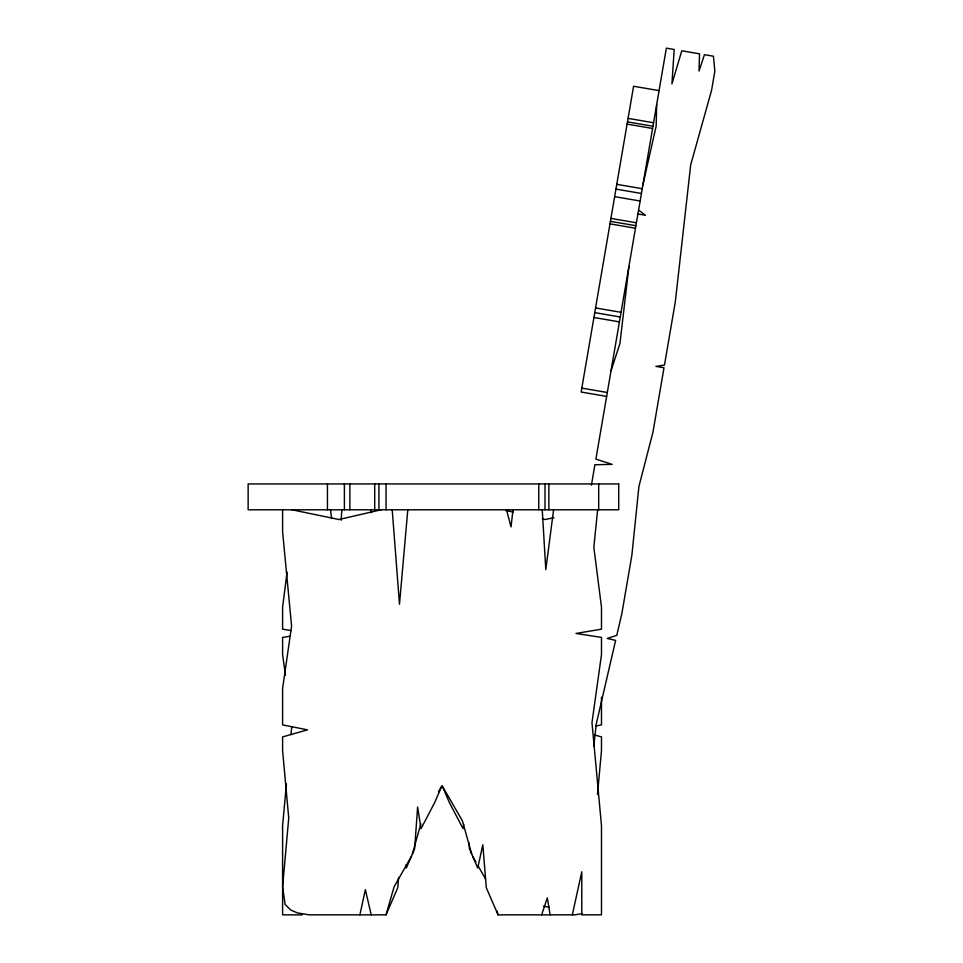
<?xml version="1.0" encoding="UTF-8"?>
<svg xmlns="http://www.w3.org/2000/svg" width="963" height="963" viewBox="0 0 963 963"><rect width="100%" height="100%" fill="white"/><g stroke="black" fill="none" stroke-linecap="round" stroke-linejoin="round"><path stroke-width="1.44" d="M656.682 104.486L656.164 126.093L642.887 184.944M341.203 520.273L341.817 509.8M398.61 877.365L397.767 887.742L386.019 914.85L309.147 914.85L297.362 912.888L290.754 910.047L285.096 904.389L282.604 886.767L288.731 818.093L282.604 750.586L282.604 736.912L307.474 729.846L282.604 724.874L282.604 688.473L291.584 626.106L282.604 531.732L282.604 509.8M407.794 509.8L399.489 604.234L392.218 509.8M597.481 794.607L601.478 750.586L601.478 736.912L594.568 734.95M286.456 783.786L282.604 825.58L282.604 914.85L302.298 914.85M291.007 734.54L291.693 727.077M597.638 509.8L593.834 547.285L601.478 607.135L601.478 629.164L575.982 633.449L601.478 637.41L601.478 654.671L591.98 722.599L601.478 825.58L601.478 914.85L581.784 914.85L581.784 871.756L572.335 914.85M593.762 746.337L596.253 724.068L615.622 640.407L607.22 638.469L616.789 635.375L621.942 613.13L631.897 555.061L638.914 486.471L652.938 432.291L664.001 367.77L655.947 366.385L664.47 365.085L675.352 301.575L690.688 164.914L711.597 90.221L714.859 71.142L713.427 56.227L704.435 54.686L699.03 71.069L699.547 53.844L681.792 50.798L671.933 83.889L674.184 49.498L666.348 48.15L595.88 459.146L612.143 464.359L594.917 464.756L591.414 485.159M512.978 509.8L511.028 526.93L506.526 509.8M628.911 266.498L619.955 343.538L611.036 370.731M287.082 572.106L282.604 607.135L282.604 629.164L291.103 630.596M553.593 509.8L545.792 569.627L542.253 509.8M463.721 824.316L463.034 828.637L449.468 802.721L442.607 786.903M359.897 914.85L365.35 889.668L371.236 914.85M412.381 854.025L420.867 823.714M386.019 914.85L394.084 886.803L411.153 856.853M541.627 914.85L547.333 897.841L550.114 914.85M438.406 791.875L441.319 786.843M380.939 509.8L338.964 519.526L292.042 509.8M553.918 517.709L545.118 519.526L542.229 518.864M595.628 726.042L601.478 724.874L601.478 697.2M582.29 913.622L574.935 914.85L498.064 914.85L486.303 887.742L482.824 844.792L477.744 867.988L469.438 848.812L469.017 842.842M289.694 636.302L282.604 637.41L282.604 654.671L285.493 675.352M659.065 90.618L633.582 86.249L581.146 392.037L606.63 396.407M628.069 118.377L653.552 122.746M627.467 121.868L652.95 126.237M627.094 124.095L652.577 128.464M616.765 184.33L642.249 188.7M615.947 189.097L641.43 193.467M614.647 196.645L640.13 201.014M637.915 213.979L645.451 215.279L638.577 210.078M610.927 218.396L636.399 222.766M610.422 221.346L635.905 225.715M609.988 223.861L635.472 228.231M595.567 307.955L621.051 312.313M594.761 312.626L620.244 316.996M593.93 317.501L619.414 321.871M581.821 388.125L607.304 392.495M543.409 906.207L549.283 907.218M506.044 510.474L513.279 512.147M472.929 856.853L475.903 862.066M478.13 865.978L485.545 878.99M496.848 910.649L498.064 914.85M471.701 854.025L462.409 820.837L442.041 785.579L434.614 802.721L421.048 828.637L417.617 807.042L414.644 848.812L406.338 867.988L405.7 865.087M330.49 509.8L331.621 518.551M371.104 509.8L371.429 512.653M598.685 483.944L598.685 509.8M548.862 483.944L548.862 509.8M545.01 483.944L545.01 509.8M538.75 483.944L538.75 509.8M386.043 483.944L386.043 509.8M378.916 483.944L378.916 509.8M374.715 483.944L374.715 509.8M349.882 483.944L349.882 509.8M344.393 483.944L344.393 509.8M327.444 483.944L327.444 509.8M618.715 483.944L248.141 483.944L248.141 509.8L618.715 509.8L618.715 483.944"/></g></svg>
